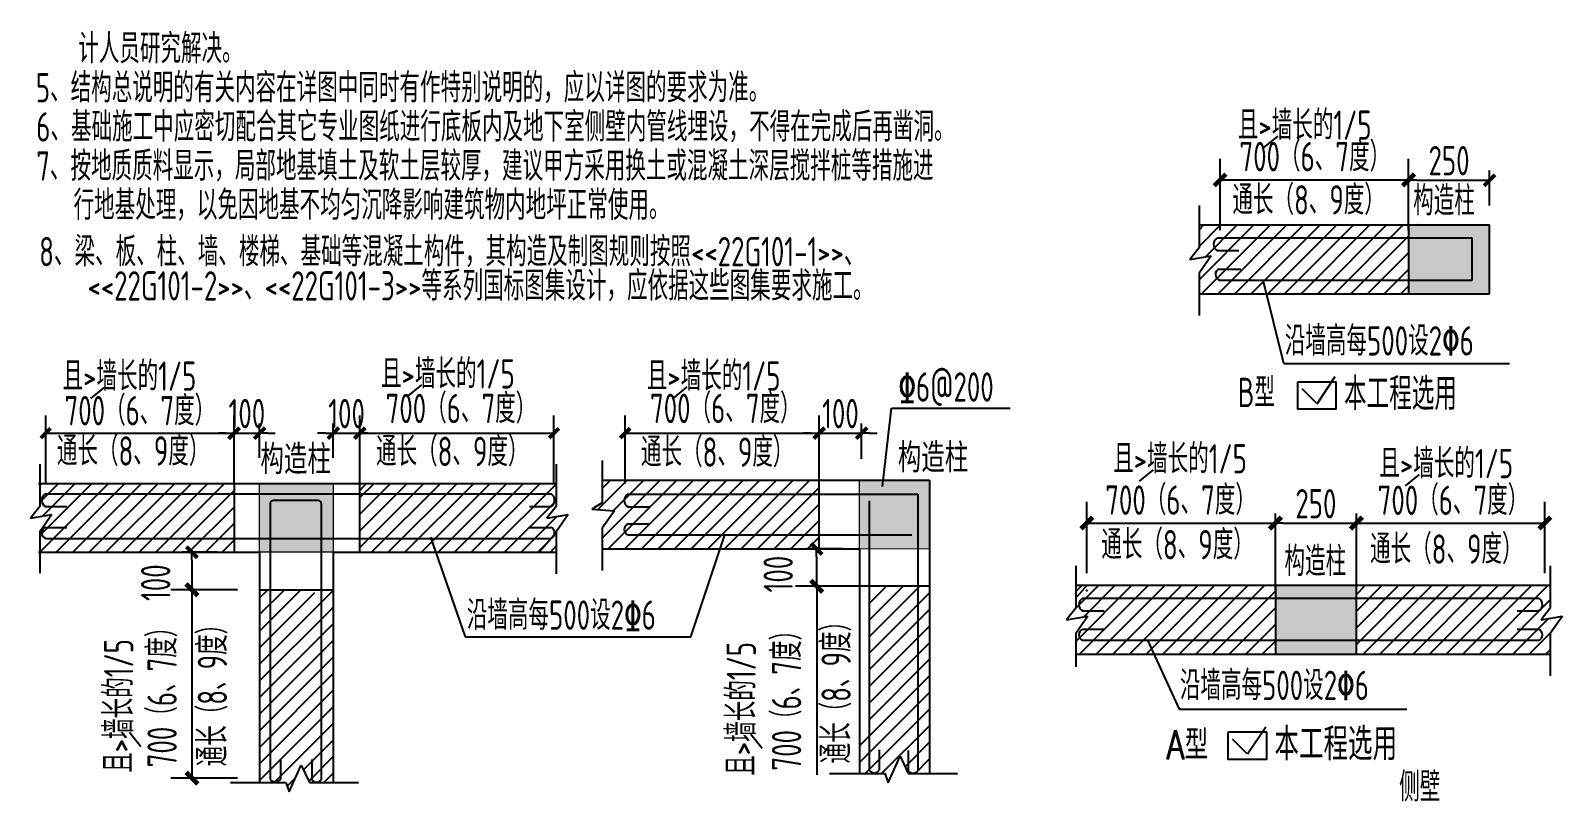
# Model space of a CAD drawing. Extents: x 250899 to 650964, y 268083 to 317384.
# Drawn here: x 352104 to 367758, y 285065 to 292851 of the extents above; entities that cross this region are included whole.
import ezdxf

# ---------------------------------------------------------------- set-up
doc = ezdxf.new("R2010")
doc.units = 0
doc.header["$LTSCALE"] = 1000
doc.header["$MEASUREMENT"] = 0
doc.layers.add('COLU', color=7, linetype='Continuous', lineweight=20)
for name, color, linetype in [('DIM', 3, 'Continuous'), ('HATCH', 254, 'Continuous'), ('SLABSTEE', 7, 'Continuous'), ('ST', 1, 'Continuous')]:
    doc.layers.add(name, color=color, linetype=linetype)
doc.styles.add('_HZTXT', font='gs_txt.shx', dxfattribs={"width": 0.8, "bigfont": 'gs_hztxt.shx'})
doc.styles.add('_THZTXT', font='txt.shx', dxfattribs={"width": 0.8, "height": 400, "bigfont": 'hztxt.shx'})
doc.styles.add('BW_Rein', font='Tssdeng.shx', dxfattribs={"width": 0.7, "bigfont": 'hztxt.shx'})
doc.styles.add('TSSD_Dimension', font='tssdeng.shx', dxfattribs={"width": 0.7, "bigfont": 'hztxt.shx'})
doc.styles.add('TSSD_Rein', font='tssdeng.shx', dxfattribs={"width": 0.7, "bigfont": 'hztxt.shx'})
doc.dimstyles.new('TSSD_100_100', dxfattribs={"dimtxt": 300, "dimasz": 80, "dimexe": 100, "dimexo": 200, "dimgap": 50, "dimtad": 1, "dimdec": 0, "dimzin": 0, "dimdsep": 46, "dimtxsty": 'TSSD_Dimension', "dimblk": '_TSDBK', "dimcen": 0, "dimclrt": 7, "dimadec": 0, "dimazin": 0, "dimtfac": 1, "dimtdec": 0, "dimtix": 1, "dimtmove": 2, "dimatfit": 3, "dimldrblk": '_TSDBK', "dimfxl": 1, "dimtolj": 1, "dimtzin": 0, "dimarcsym": 0})
pattern_1 = [(45, (-185832.38, 284913.1), (-84.852814, 84.852814), [])]
pattern_2 = [(45, (-185654.91, 284913.1), (-84.852814, 84.852814), [])]

# ---------------------------------------------------------------- blocks, each defined once
blk = doc.blocks.new('_ArchTick')
at = {"color": 0, "linetype": 'ByBlock', "const_width": 0.4}
blk.add_lwpolyline([(-0.5, -0.5), (0.5, 0.5)], dxfattribs=at)
blk = doc.blocks.new('_TSDBK')
blk.add_line((-1, 0), (0, 0))
at = {"const_width": 0.5}
blk.add_lwpolyline([(-0.7, -0.7), (0.7, 0.7)], dxfattribs=at)
blk = doc.blocks.new('*D177')
at = {"layer": 'Defpoints', "color": 0, "transparency": 16777216}
for p in [(365653, 287815), (364825, 287357), (365653, 287357)]:
    blk.add_point(p, dxfattribs=at)
at = {"layer": 'DIM', "color": 0, "lineweight": -2, "transparency": 16777216}
for p, q in [((364825, 287557), (364825, 287915)), ((365653, 287557), (365653, 287915)), ((364905, 287815), (365573, 287815))]:
    blk.add_line(p, q, dxfattribs=at)
at = {"layer": 'DIM', "color": 0, "linetype": 'ByBlock', "lineweight": -2, "transparency": 16777216, "xscale": 80, "yscale": 80, "zscale": 80, "rotation": 180}
blk.add_blockref('_TSDBK', (364825, 287815), dxfattribs=at)
at = {"layer": 'DIM', "color": 0, "linetype": 'ByBlock', "lineweight": -2, "transparency": 16777216, "xscale": 80, "yscale": 80, "zscale": 80}
blk.add_blockref('_TSDBK', (365653, 287815), dxfattribs=at)
at = {"layer": 'DIM', "color": 7, "transparency": 16777216, "insert": (365239, 288015), "char_height": 300, "attachment_point": 5, "style": 'TSSD_Rein'}
blk.add_mtext('\\A1;250', dxfattribs=at)
blk = doc.blocks.new('*D178')
at = {"layer": 'Defpoints', "color": 0, "transparency": 16777216}
for p in [(360597, 288736), (360163, 288273), (360597, 288273)]:
    blk.add_point(p, dxfattribs=at)
at = {"layer": 'DIM', "color": 0, "lineweight": -2, "transparency": 16777216}
for p, q in [((360163, 288473), (360163, 288836)), ((360597, 288473), (360597, 288836)), ((360083, 288736), (360003, 288736)), ((360163, 288736), (360597, 288736)), ((360677, 288736), (360757, 288736))]:
    blk.add_line(p, q, dxfattribs=at)
at = {"layer": 'DIM', "color": 0, "linetype": 'ByBlock', "lineweight": -2, "transparency": 16777216, "xscale": 80, "yscale": 80, "zscale": 80}
blk.add_blockref('_TSDBK', (360163, 288736), dxfattribs=at)
at = {"layer": 'DIM', "color": 0, "linetype": 'ByBlock', "lineweight": -2, "transparency": 16777216, "xscale": 80, "yscale": 80, "zscale": 80, "rotation": 180}
blk.add_blockref('_TSDBK', (360597, 288736), dxfattribs=at)
at = {"layer": 'DIM', "color": 7, "transparency": 16777216, "insert": (360380, 288936), "char_height": 300, "attachment_point": 5, "style": 'TSSD_Rein'}
blk.add_mtext('\\A1;100', dxfattribs=at)
blk = doc.blocks.new('*D179')
at = {"layer": 'Defpoints', "color": 0, "transparency": 16777216}
for p in [(355469, 288736), (355197, 288285), (355469, 288285)]:
    blk.add_point(p, dxfattribs=at)
at = {"layer": 'DIM', "color": 0, "lineweight": -2, "transparency": 16777216}
for p, q in [((355197, 288485), (355197, 288836)), ((355469, 288485), (355469, 288836)), ((355117, 288736), (355037, 288736)), ((355197, 288736), (355469, 288736)), ((355549, 288736), (355629, 288736))]:
    blk.add_line(p, q, dxfattribs=at)
at = {"layer": 'DIM', "color": 0, "linetype": 'ByBlock', "lineweight": -2, "transparency": 16777216, "xscale": 80, "yscale": 80, "zscale": 80}
blk.add_blockref('_TSDBK', (355197, 288736), dxfattribs=at)
at = {"layer": 'DIM', "color": 0, "linetype": 'ByBlock', "lineweight": -2, "transparency": 16777216, "xscale": 80, "yscale": 80, "zscale": 80, "rotation": 180}
blk.add_blockref('_TSDBK', (355469, 288736), dxfattribs=at)
at = {"layer": 'DIM', "color": 7, "transparency": 16777216, "insert": (355333, 288936), "char_height": 300, "attachment_point": 5, "style": 'TSSD_Rein'}
blk.add_mtext('\\A1;100', dxfattribs=at)
blk = doc.blocks.new('*D180')
at = {"layer": 'Defpoints', "color": 0, "transparency": 16777216}
for p in [(354444, 288736), (354184, 288285), (354444, 288285)]:
    blk.add_point(p, dxfattribs=at)
at = {"layer": 'DIM', "color": 0, "lineweight": -2, "transparency": 16777216}
for p, q in [((354184, 288485), (354184, 288836)), ((354444, 288485), (354444, 288836)), ((354104, 288736), (354024, 288736)), ((354184, 288736), (354444, 288736)), ((354524, 288736), (354604, 288736))]:
    blk.add_line(p, q, dxfattribs=at)
at = {"layer": 'DIM', "color": 0, "linetype": 'ByBlock', "lineweight": -2, "transparency": 16777216, "xscale": 80, "yscale": 80, "zscale": 80}
for p, rotation in [((354184, 288736), 2.57124e-11), ((354444, 288736), 180.0000000000257)]:
    blk.add_blockref('_TSDBK', p, dxfattribs=dict(at, rotation=rotation))
at = {"layer": 'DIM', "color": 7, "transparency": 16777216, "insert": (354314, 288936), "char_height": 300, "attachment_point": 5, "style": 'TSSD_Rein'}
blk.add_mtext('\\A1;100', dxfattribs=at)
blk = doc.blocks.new('*D181')
at = {"layer": 'Defpoints', "color": 0, "transparency": 16777216}
for p in [(367014, 291321), (366186, 290864), (367014, 290864)]:
    blk.add_point(p, dxfattribs=at)
at = {"layer": 'DIM', "color": 0, "lineweight": -2, "transparency": 16777216}
for p, q in [((366186, 291064), (366186, 291421)), ((366266, 291321), (366934, 291321)), ((367014, 291064), (367014, 291421))]:
    blk.add_line(p, q, dxfattribs=at)
at = {"layer": 'DIM', "color": 0, "linetype": 'ByBlock', "lineweight": -2, "transparency": 16777216, "xscale": 80, "yscale": 80, "zscale": 80, "rotation": 180}
blk.add_blockref('_TSDBK', (366186, 291321), dxfattribs=at)
at = {"layer": 'DIM', "color": 0, "linetype": 'ByBlock', "lineweight": -2, "transparency": 16777216, "xscale": 80, "yscale": 80, "zscale": 80}
blk.add_blockref('_TSDBK', (367014, 291321), dxfattribs=at)
at = {"layer": 'DIM', "color": 7, "transparency": 16777216, "insert": (366600, 291521), "char_height": 300, "attachment_point": 5, "style": 'BW_Rein'}
blk.add_mtext('\\A1;250', dxfattribs=at)
blk = doc.blocks.new('*D182')
at = {"layer": 'Defpoints', "color": 0, "transparency": 16777216}
for p in [(354218, 287519), (353753, 287136), (354218, 287136)]:
    blk.add_point(p, dxfattribs=at)
at = {"layer": 'DIM', "color": 0, "lineweight": -2, "transparency": 16777216}
for p, q in [((354018, 287519), (353653, 287519)), ((353753, 287439), (353753, 287216)), ((354018, 287136), (353653, 287136))]:
    blk.add_line(p, q, dxfattribs=at)
at = {"layer": 'DIM', "color": 0, "linetype": 'ByBlock', "lineweight": -2, "transparency": 16777216, "xscale": 80, "yscale": 80, "zscale": 80}
for p, rotation in [((353753, 287519), 90), ((353753, 287136), 270)]:
    blk.add_blockref('_TSDBK', p, dxfattribs=dict(at, rotation=rotation))
at = {"layer": 'DIM', "color": 7, "transparency": 16777216, "insert": (353382, 287208), "char_height": 300, "attachment_point": 5, "rotation": 90, "style": 'TSSD_Rein'}
blk.add_mtext('\\A1;100', dxfattribs=at)
blk = doc.blocks.new('*D183')
at = {"layer": 'Defpoints', "color": 0, "transparency": 16777216}
for p in [(360602, 287553), (360137, 287171), (360602, 287171)]:
    blk.add_point(p, dxfattribs=at)
at = {"layer": 'DIM', "color": 0, "lineweight": -2, "transparency": 16777216}
for p, q in [((360402, 287553), (360037, 287553)), ((360137, 287473), (360137, 287251)), ((360402, 287171), (360037, 287171))]:
    blk.add_line(p, q, dxfattribs=at)
at = {"layer": 'DIM', "color": 0, "linetype": 'ByBlock', "lineweight": -2, "transparency": 16777216, "xscale": 80, "yscale": 80, "zscale": 80}
for p, rotation in [((360137, 287553), 90), ((360137, 287171), 270)]:
    blk.add_blockref('_TSDBK', p, dxfattribs=dict(at, rotation=rotation))
at = {"layer": 'DIM', "color": 7, "transparency": 16777216, "insert": (359744, 287296), "char_height": 300, "attachment_point": 5, "rotation": 90, "style": 'TSSD_Rein'}
blk.add_mtext('\\A1;100', dxfattribs=at)

msp = doc.modelspace()

# ---------------------------------------------------------------- hatches: boundary and pattern name
h = msp.add_hatch()
h.set_pattern_fill('ANSI31', color=4, scale=960, style=0)
h.set_pattern_definition(pattern_1)
h.paths.add_polyline_path([(355532.4, 288222.6), (355468.8, 288150.1), (355468.8, 287660.3), (357422.3, 287660.3, 0.0122637), (357425, 287661.5), (357473.3, 287716.6), (357473.3, 287728.9), (357597, 287905.6), (357380.5, 287868.2), (357473.3, 287988.1), (357473.3, 288222.6)])
h.paths.add_polyline_path([(355468.8, 287660.3), (355468.8, 287519.1), (357300.1, 287519.1), (357423.9, 287660.3)])
h = msp.add_hatch()
h.set_pattern_fill('ANSI31', color=4, scale=960, style=0)
h.set_pattern_definition(pattern_2)
h.paths.add_polyline_path([(357945.9, 288255.1), (357945.9, 288023.7), (357838.8, 287958), (358069.6, 287941.3), (357945.9, 287764.5), (357945.9, 287553.3), (360159.3, 287553.3), (360159.3, 288255.1)])
h.paths.add_polyline_path([(359824.9, 287549.5), (360449.9, 287549.5), (360449.9, 287174.5), (359824.9, 287174.5)], flags=9)
h = msp.add_hatch()
h.set_pattern_fill('ANSI31', color=4, scale=960, style=0)
h.set_pattern_definition(pattern_2)
h.paths.add_polyline_path([(360673.1, 285719.6), (360575.5, 285623.8), (360575.5, 285258.7), (360832.6, 285259.5), (360868.7, 285163.2), (360989.2, 285436.1), (361073.9, 285258.7), (361290.9, 285258.7), (361290.9, 287176.4), (360673.1, 287176.4)])
at = {"layer": 'HATCH'}
for points in [[(366186, 290864.1), (367014.1, 290864.1), (367014.1, 290160.5), (366186, 290160.5)], [(354443.5, 288222.6), (355197, 288222.6), (355197, 287519.1), (354443.5, 287519.1)], [(360575.5, 288256.9), (361290.9, 288255.1), (361290.9, 287551.6), (360575.5, 287553.3)], [(364824.7, 287181.2), (365652.8, 287181.2), (365652.8, 286477.6), (364824.7, 286477.6)]]:
    msp.add_hatch(color=256, dxfattribs=at).paths.add_polyline_path(points)
at = {"layer": 'ST'}
h = msp.add_hatch(dxfattribs=at)
h.set_pattern_fill('ANSI31', color=4, scale=960, style=0)
h.set_pattern_definition([(45, (-169416.47, 290567.94), (-84.852814, 84.852814), [])])
h.paths.add_polyline_path([(366186, 290301.7), (366186, 290864.1), (364044.9, 290864.1), (364044.9, 290629.5), (363952.2, 290509.6), (364168.6, 290547.1), (364044.9, 290370.3), (364044.9, 290160.5), (364732.9, 290160.5), (364700.8, 290301.7)])
h.paths.add_polyline_path([(366186, 290160.5), (366186, 290301.7), (364700.8, 290301.7), (364732.9, 290160.5)], flags=17)
h = msp.add_hatch(dxfattribs=at)
h.set_pattern_fill('ANSI31', color=4, scale=960, style=0)
h.set_pattern_definition(pattern_1)
h.paths.add_polyline_path([(352345.6, 288222.6), (352244, 288106.8, -0.0582604), (352258.1, 288115.7), (354184.1, 288115.7), (354184.1, 288222.6)])
h.paths.add_polyline_path([(352258.1, 288115.7, 0.0582604), (352244, 288106.8), (352196.9, 288053.1), (352196.9, 287988.1), (352104.2, 287868.2), (352320.6, 287905.6), (352196.9, 287728.9), (352196.9, 287519.1), (354051.4, 287519.1), (354184.1, 287670.4), (354184.1, 288115.7)])
h.paths.add_polyline_path([(354184.1, 287660.3), (354175.3, 287660.3), (354051.4, 287519.1), (354184.1, 287519.1)])
h.paths.add_polyline_path([(352196.9, 288222.6), (352196.9, 288053.1), (352227.6, 288088.1, -0.0870102), (352244, 288106.8), (352345.6, 288222.6)])
h.paths.add_polyline_path([(353185.4, 287073), (353185.4, 287582.6), (353560.4, 287582.6), (353560.4, 287073)], flags=9)
h = msp.add_hatch(dxfattribs=at)
h.set_pattern_fill('ANSI31', color=4, scale=960, style=0)
h.set_pattern_definition(pattern_1)
h.paths.add_polyline_path([(355197, 286894.7), (354993.1, 287125.7), (354944.9, 287136.4), (354443.5, 287136.4), (354443.5, 285165.3), (354711.5, 285165.3), (354747.3, 285069.9), (354867.8, 285342.8), (354952.6, 285165.3), (355197, 285165.3)])
h.paths.add_polyline_path([(355197, 287080.3), (355074.1, 287107.7), (355074.1, 287034), (355197, 286894.7)], flags=17)
h.paths.add_polyline_path([(355197, 287080.3), (355197, 287136.4), (355074.1, 287136.4), (355074.1, 287107.7)], flags=17)
h = msp.add_hatch(dxfattribs=at)
h.set_pattern_fill('ANSI31', color=4, scale=960, style=0)
h.set_pattern_definition([(45, (77300.83, 265524.78), (-84.852814, 84.852814), [])])
h.paths.add_polyline_path([(364824.7, 287181.2), (362784.8, 287181.2), (362784.8, 286946.7), (362692.1, 286826.7), (362908.6, 286864.2), (362784.8, 286687.5), (362784.8, 286477.6), (364824.7, 286477.6)])
h = msp.add_hatch(dxfattribs=at)
h.set_pattern_fill('ANSI31', color=4, scale=960, style=0)
h.set_pattern_definition([(45, (-169668.64, 283283.02), (-84.852814, 84.852814), [])])
h.paths.add_polyline_path([(365652.8, 287181.2), (365652.8, 287128.9), (365652.8, 286477.6), (367634.3, 286477.6), (367634.3, 286687.5), (367758, 286864.2), (367541.5, 286826.7), (367634.3, 286946.7), (367634.3, 287181.2)])

# ---------------------------------------------------------------- linework, layer by layer
at = {"color": 7}
for p, q in [((364707.9, 291655.3), (364851.9, 291772.3)), ((364260, 290811.8), (364260, 291540.6)), ((366186, 290811.8), (366186, 291540.6)), ((364260, 291324.6), (366186, 291324.6)), ((364044.9, 291061.5), (364044.9, 290629.5)), ((364044.9, 290864.1), (367014.1, 290864.1)), ((366106.6, 290864.3), (366106.4, 290864.1)), ((366186, 290864.1), (366186, 290160.5)), ((366279.4, 290864.3), (366279.2, 290864.1)), ((366452.2, 290864.3), (366452, 290864.1)), ((367014.1, 290160.5), (367014.1, 290864.1)), ((364044.9, 290629.5), (363952.2, 290509.6)), ((363952.2, 290509.6), (364168.6, 290547.1)), ((364168.6, 290547.1), (364044.9, 290370.3)), ((364044.9, 290370.3), (364044.9, 289938.3)), ((364912.8, 289447.5), (364700.8, 290301.7)), ((364044.9, 290160.5), (367014.1, 290160.5)), ((364912.8, 289447.5), (367218.9, 289447.5)), ((352718.8, 289089.6), (352862.8, 289206.6)), ((355959.1, 289113), (356103.1, 289230)), ((358669.8, 289091.5), (358813.8, 289208.5)), ((360809.7, 288190.2), (360900.7, 288991.3)), ((360900.7, 288991.3), (362115.6, 288991.3)), ((352196.9, 288420.1), (352196.9, 287988.1)), ((357473.3, 288420.1), (357473.3, 287988.1)), ((357945.9, 288455.8), (357945.9, 288023.7)), ((363436, 288244.7), (363580, 288361.7)), ((352184.5, 288222.6), (357473.3, 288222.6)), ((354184.1, 288222.6), (354184.1, 287519.1)), ((354323.1, 288222.9), (354322.8, 288222.6)), ((354495.9, 288222.9), (354495.6, 288222.6)), ((354668.7, 288222.9), (354668.4, 288222.6)), ((355532.7, 288222.9), (355468.8, 288150.1)), ((355468.8, 287519.1), (355468.8, 288222.6)), ((357945.9, 288255.1), (361290.9, 288255.1)), ((360159.3, 288255.1), (360159.3, 287553.3)), ((361290.9, 288255.1), (361290.9, 285258.7)), ((366153.9, 288196.3), (366297.9, 288313.3)), ((366153.9, 288196.3), (366297.9, 288313.3)), ((362898.7, 287305.1), (362898.7, 288033.9)), ((367578.7, 287305.1), (367578.7, 288033.9)), ((352196.9, 287988.1), (352104.2, 287868.2)), ((352104.2, 287868.2), (352320.6, 287905.6)), ((352320.6, 287905.6), (352196.9, 287728.9)), ((357380.5, 287868.2), (357597, 287905.6)), ((357597, 287905.6), (357473.3, 287728.9)), ((357945.9, 288023.7), (357838.8, 287958)), ((357838.8, 287958), (358069.6, 287941.3)), ((358069.6, 287941.3), (357945.9, 287764.5)), ((352196.9, 287738.2), (352196.9, 287306.2)), ((357473.3, 287728.9), (357473.3, 287296.9)), ((357945.9, 287764.5), (357945.9, 287332.5)), ((362898.7, 287817.9), (364824.7, 287817.9)), ((364824.7, 287128.9), (364824.7, 287857.7)), ((365652.8, 287128.9), (365652.8, 287857.7)), ((365652.8, 287817.9), (367578.7, 287817.9)), ((356191.7, 287673.7), (356546.2, 286654.3)), ((357473.3, 287716.6), (357301.7, 287521)), ((357473.3, 287583.2), (357418.7, 287521)), ((358851.9, 286654.3), (359195.6, 287688.2)), ((352184.5, 287519.1), (354443.5, 287519.1)), ((354443.5, 287519.1), (354443.5, 285165.3)), ((355197, 287519.1), (357473.3, 287519.1)), ((355197, 287519.1), (355197, 285165.3)), ((357945.9, 287553.3), (360575.5, 287553.3)), ((360575.5, 287553.3), (360575.5, 285258.7)), ((362784.8, 287378.7), (362784.8, 286946.7)), ((367634.3, 287378.7), (367634.3, 286946.7)), ((354443.5, 287136.4), (355197, 287136.4)), ((360575.5, 287176.4), (361290.9, 287176.4)), ((362784.8, 287181.2), (367634.3, 287181.2)), ((362902.1, 287181.4), (362797.2, 287061.9)), ((364745.3, 287181.4), (364745, 287181.2)), ((364824.7, 287181.2), (364824.7, 286477.6)), ((365652.8, 286477.6), (365652.8, 287181.2)), ((362784.8, 286946.7), (362692.1, 286826.7)), ((367634.3, 286946.7), (367541.5, 286826.7)), ((362692.1, 286826.7), (362908.6, 286864.2)), ((362908.6, 286864.2), (362784.8, 286687.5)), ((367541.5, 286826.7), (367758, 286864.2)), ((367758, 286864.2), (367634.3, 286687.5)), ((356546.2, 286654.3), (358851.9, 286654.3)), ((362784.8, 286687.5), (362784.8, 286346.7)), ((367634.3, 286687.5), (367634.3, 286255.4)), ((362784.8, 286477.6), (367634.3, 286477.6)), ((363517.6, 286619.8), (363840.2, 285914.3)), ((363840.2, 285914.3), (366169.5, 285914.3)), ((353230, 285531.5), (353113, 285675.5)), ((359580.1, 285512.9), (359463.1, 285656.9)), ((360868.7, 285163.2), (360989.2, 285436.1)), ((360989.2, 285436.1), (361073.9, 285258.7)), ((354747.3, 285069.9), (354867.8, 285342.8)), ((354867.8, 285342.8), (354952.6, 285165.3)), ((360268.4, 285258.7), (360832.9, 285258.7)), ((360832.6, 285259.5), (360868.7, 285163.2)), ((361073.9, 285258.7), (361577.8, 285258.7)), ((354147, 285165.3), (354711.5, 285165.3)), ((354711.2, 285166.2), (354747.3, 285069.9)), ((354952.6, 285165.3), (355456.4, 285165.3))]:
    msp.add_line(p, q, dxfattribs=at)
at = {"color": 6}
for p, q in [((365251.7, 289036.5), (365437.7, 289315.5)), ((365095, 289193.1), (365245, 289043.1)), ((364540.9, 285457), (364726.9, 285736)), ((364384.3, 285613.7), (364534.3, 285463.7))]:
    msp.add_line(p, q, dxfattribs=at)
at = {"color": 0, "linetype": 'ByBlock'}
for p, q in [((352258.1, 288223.3), (352258.1, 288916.2)), ((354184.1, 288223.3), (354184.1, 288916.2)), ((355468.8, 288223.3), (355468.8, 288916.2)), ((357452.4, 288223.3), (357452.4, 288916.2)), ((358179.5, 288223.3), (358179.5, 288916.2)), ((360163, 288223.3), (360163, 288916.2)), ((352258.1, 288736.2), (354184.1, 288736.2)), ((355468.8, 288736.2), (357452.4, 288736.2)), ((358179.5, 288736.2), (360163, 288736.2))]:
    msp.add_line(p, q, dxfattribs=at)
at = {"color": 2}
for p, q in [((358227.8, 288256.1), (358226.9, 288255.1)), ((360188.3, 288256.1), (360187.5, 288255.1)), ((360332.3, 288256.1), (360331.5, 288255.1)), ((360476.3, 288256.1), (360475.5, 288255.1))]:
    msp.add_line(p, q, dxfattribs=at)
at = {"color": 8}
msp.add_line((357473.3, 287988.1), (357380.5, 287868.2), dxfattribs=at)
at = {"color": 7, "linetype": 'ByBlock'}
for p, q in [((354217.2, 287136.4), (353536.9, 287136.4)), ((353752.9, 287136.4), (353752.9, 285209.5)), ((360601.6, 287170.7), (359921.4, 287170.7)), ((360137.4, 287170.7), (360137.4, 285243.7)), ((354217.2, 285209.5), (353536.9, 285209.5))]:
    msp.add_line(p, q, dxfattribs=at)
at = {"color": 7}
for points in [[(365054.5, 289261.5), (365444.4, 289261.5), (365444.4, 288981.1), (365054.5, 288981.1)], [(364343.8, 285682), (364733.7, 285682), (364733.7, 285401.6), (364343.8, 285401.6)]]:
    msp.add_lwpolyline(points, close=True, dxfattribs=at)
for p in [(366186, 291324.6), (364824.7, 287817.9), (367578.7, 287817.9)]:
    msp.add_point(p, dxfattribs=at)
at = {"color": 2}
msp.add_point((362898.7, 287128.2), dxfattribs=at)
at = {"layer": 'COLU'}
for points in [[(366186, 290864.1), (367014.1, 290864.1), (367014.1, 290160.5), (366186, 290160.5)], [(354443.5, 288222.6), (355197, 288222.6), (355197, 287519.1), (354443.5, 287519.1)], [(360575.5, 288256.9), (361290.9, 288255.1), (361290.9, 287551.6), (360575.5, 287553.3)], [(364824.7, 287181.2), (365652.8, 287181.2), (365652.8, 286477.6), (364824.7, 286477.6)]]:
    msp.add_lwpolyline(points, close=True, dxfattribs=at)
at = {"layer": 'Defpoints', "color": 0, "linetype": 'ByBlock'}
for p in [(364260, 290811), (354184.1, 288736.2), (357452.4, 288736.2), (360163, 288736.2), (352258.1, 288222.6), (354184.1, 288222.6), (355468.8, 288222.6), (357452.4, 288222.6), (358179.5, 288222.6), (360163, 288222.6), (364824.7, 287128.2), (365652.8, 287128.2)]:
    msp.add_point(p, dxfattribs=at)
at = {"layer": 'Defpoints', "color": 7, "linetype": 'ByBlock'}
for p in [(354217.9, 287136.4), (360324.1, 287170.7), (353752.9, 285209.5), (354217.9, 285209.5)]:
    msp.add_point(p, dxfattribs=at)
at = {"layer": 'SLABSTEE'}
for p, q in [((364234.2, 290731.1), (366835, 290731.1)), ((364232.8, 290601.7), (364451.9, 290601.7)), ((364252, 290414), (364471.1, 290414)), ((364253.4, 290301.7), (366835, 290301.7)), ((360620.3, 288256.1), (360619.5, 288255.1)), ((352258.1, 288115.7), (357422.3, 288115.7)), ((355044.1, 288047.9), (354581.7, 288047.9)), ((358212, 288112.7), (361169.7, 288112.7)), ((360673.1, 288045.5), (360673.1, 285291.2)), ((361169.7, 288112.7), (361169.7, 285284.2)), ((352256.8, 287986.3), (352475.8, 287986.3)), ((354551.7, 288017.9), (354551.7, 285197.8)), ((355074.1, 288017.9), (355074.1, 285190.9)), ((357200.8, 287986.3), (357419.9, 287986.3)), ((358210.6, 287983.3), (358429.7, 287983.3)), ((352256.8, 287772.6), (352475.8, 287772.6)), ((357200.8, 287772.6), (357419.9, 287772.6)), ((358210.6, 287808.2), (358429.7, 287808.2)), ((352258.1, 287660.3), (355074.1, 287660.3)), ((355074.1, 287660.3), (357422.3, 287660.3)), ((358212, 287695.9), (361111.1, 287695.9)), ((362857.8, 287048.2), (367516.6, 287048.2)), ((362856.4, 286918.8), (363075.5, 286918.8)), ((367295.2, 286918.8), (367514.2, 286918.8)), ((362856.4, 286731.2), (363075.5, 286731.2)), ((367295.2, 286731.2), (367514.2, 286731.2)), ((362857.8, 286618.8), (367516.6, 286618.8)), ((354656.2, 285406.6), (354656.2, 285197.8)), ((354976.6, 285399.7), (354976.6, 285190.9)), ((360777.5, 285499.9), (360777.5, 285291.2)), ((361072.1, 285493), (361072.1, 285284.2))]:
    msp.add_line(p, q, dxfattribs=at)
msp.add_lwpolyline([(366835, 290301.7), (366835, 290731.1)], dxfattribs=at)
for centre, radius, start, end in [((364265.1, 290666.1), 72, 115.4668, 243.31753), ((364271.1, 290358.1), 59.1, 108.84556, 252.55488), ((352289.1, 288050.6), 72, 115.4668, 243.31753), ((354581.7, 288017.9), 30, 90, 180), ((355044.1, 288017.9), 30, 0, 90), ((357385.9, 288051.6), 73.6, 297.43499, 60.44972), ((358243, 288047.6), 72, 115.4668, 243.31753), ((352275.9, 287716.7), 59.1, 108.84556, 252.55488), ((357399.2, 287716), 60.3, 292.51761, 69.91914), ((358229.7, 287752.3), 59.1, 108.84556, 252.55488), ((362888.7, 286983.2), 72, 115.4668, 243.31753), ((367480.3, 286984.2), 73.6, 297.43499, 60.44972), ((362875.5, 286675.2), 59.1, 108.84556, 252.55488), ((367493.5, 286674.5), 60.3, 292.51761, 69.91914), ((360725.3, 285332.6), 66.7, 218.43727, 321.56273), ((361120.9, 285325.8), 64.1, 220.50916, 319.49084), ((354603.9, 285239.3), 66.7, 218.43727, 321.56273), ((355025.3, 285232.5), 64.1, 220.50916, 319.49084)]:
    msp.add_arc(centre, radius, start, end, dxfattribs=at)

# ---------------------------------------------------------------- block references
at = {"color": 7, "xscale": 120, "yscale": 120, "zscale": 120, "rotation": 179.9999999999998}
for p in [(364260, 291324.6), (362898.7, 287817.9), (365652.8, 287817.9)]:
    msp.add_blockref('_ArchTick', p, dxfattribs=at)
at = {"color": 7, "xscale": 120, "yscale": 120, "zscale": 120}
for p in [(366186, 291324.6), (364824.7, 287817.9), (367578.7, 287817.9)]:
    msp.add_blockref('_ArchTick', p, dxfattribs=at)
at = {"color": 0, "linetype": 'ByBlock', "xscale": 100, "yscale": 100, "zscale": 100, "rotation": 179.9999999999998}
for p in [(352258.1, 288736.2), (355468.8, 288736.2), (358179.5, 288736.2)]:
    msp.add_blockref('_ArchTick', p, dxfattribs=at)
at = {"color": 0, "linetype": 'ByBlock', "xscale": 100, "yscale": 100, "zscale": 100}
for p in [(354184.1, 288736.2), (357452.4, 288736.2), (360163, 288736.2)]:
    msp.add_blockref('_ArchTick', p, dxfattribs=at)
at = {"color": 7, "linetype": 'ByBlock', "xscale": 120, "yscale": 120, "zscale": 120}
for p, rotation in [((360137.4, 287170.7), 89.99999999999982), ((353752.9, 287136.4), 89.99999999999982), ((353752.9, 285209.5), 269.9999999999998)]:
    msp.add_blockref('_ArchTick', p, dxfattribs=dict(at, rotation=rotation))

# ---------------------------------------------------------------- texts
for s, height, style, width, p in [('计人员研究解决。', 300, 'BW_Rein', 0.7, (352590.7, 292516.8)), ('5、结构总说明的有关内容在详图中同时有作特别说明的，应以详图的要求为准。', 300, 'BW_Rein', 0.7, (352157.1, 292116.8)), ('6、基础施工中应密切配合其它专业图纸进行底板内及地下室侧壁内管线埋设，不得在完成后再凿洞。', 300, 'BW_Rein', 0.7, (352161.5, 291716.8)), ('且>墙长的1/5', 300, 'BW_Rein', 0.7, (364441.8, 291734.7)), ('7、按地质质料显示，局部地基填土及软土层较厚，建议甲方采用换土或混凝土深层搅拌桩等措施进', 300, 'BW_Rein', 0.7, (352161.5, 291316.8)), ('行地基处理，以免因地基不均匀沉降影响建筑物内地坪正常使用。', 300, 'BW_Rein', 0.7, (352543.1, 290916.8)), ('通长（8、9度）', 300, 'BW_Rein', 0.7, (364385.7, 290970.5)), ('构造柱', 300, 'BW_Rein', 0.7, (366233, 290962.3)), ('8、梁、板、柱、墙、楼梯、基础等混凝土构件，其构造及制图规则按照<<22G101-1>>、', 300, 'BW_Rein', 0.7, (352191.4, 290441.9)), ('<<22G101-2>>、<<22G101-3>>等系列国标图集设计，应依据这些图集要求施工。', 300, 'BW_Rein', 0.7, (352684.5, 290091.6)), ('沿墙高每500设2\x826', 300, 'BW_Rein', 0.7, (364921.4, 289529.6)), ('且>墙长的1/5', 300, 'BW_Rein', 0.7, (352431.3, 289169)), ('且>墙长的1/5', 300, 'BW_Rein', 0.7, (355685.3, 289192.4)), ('且>墙长的1/5', 300, 'BW_Rein', 0.7, (358401.1, 289170.9)), ('\x836@200', 300, 'BW_Rein', 0.7, (360972.3, 289057.9)), ('B型', 300, 'BW_Rein', 0.7, (364440.7, 289002.1)), ('本工程选用', 330, 'BW_Rein', 0.7, (365525.9, 288972.6)), ('通长（8、9度）', 300, 'BW_Rein', 0.7, (352372.4, 288404.2)), ('通长（8、9度）', 300, 'BW_Rein', 0.7, (355633.5, 288399.2)), ('通长（8、9度）', 300, 'BW_Rein', 0.7, (358341.2, 288392.4)), ('构造柱', 300, '_THZTXT', 0.8, (360966.3, 288334.1)), ('且>墙长的1/5', 300, 'BW_Rein', 0.7, (363167.5, 288324.1)), ('构造柱', 300, '_THZTXT', 0.8, (354452.2, 288316.8)), ('且>墙长的1/5', 300, 'BW_Rein', 0.7, (365887.9, 288275.7)), ('通长（8、9度）', 300, 'BW_Rein', 0.7, (363045.8, 287446.6)), ('通长（8、9度）', 300, 'BW_Rein', 0.7, (365792.8, 287401.3)), ('构造柱', 300, 'BW_Rein', 0.7, (364918, 287276.8)), ('沿墙高每500设2\x836', 300, 'BW_Rein', 0.7, (356561.7, 286726.4)), ('沿墙高每500设2\x826', 300, 'BW_Rein', 0.7, (363848.8, 286008.4)), ('A型', 300, '_THZTXT', 0.8, (363712.7, 285401.7)), ('本工程选用', 330, '_HZTXT', 0.8, (364815.2, 285393.1)), ('侧壁', 300, 'BW_Rein', 0.7, (366090.5, 284970.5))]:
    msp.add_text(s, height=height, dxfattribs=dict(style=style, width=width)).set_placement(p)
at = {"color": 7, "style": 'BW_Rein', "width": 0.7}
for s, p in [('通长（8、9度）', (354112, 285330.7)), ('通长（8、9度）', (360486.2, 285360.5)), ('且>墙长的1/5', (353154.1, 285265.1)), ('且>墙长的1/5', (359516.3, 285235.4))]:
    msp.add_text(s, height=300, rotation=90, dxfattribs=at).set_placement(p)
at = {"char_height": 300, "attachment_point": 5, "style": 'BW_Rein'}
for insert in [(365227.7, 291559.6), (353220.4, 288963.3), (356501.7, 288985.7), (359203.6, 288986.6), (363856, 288049.4), (366640, 288047.4)]:
    msp.add_mtext('\\A1;700（6、7度）', dxfattribs=dict(at, insert=insert))
at = {"color": 7, "char_height": 300, "attachment_point": 5, "rotation": 90, "style": 'BW_Rein'}
for insert in [(353450.7, 286090.9), (359832.6, 286057.4)]:
    msp.add_mtext('\\A1;700（6、7度）', dxfattribs=dict(at, insert=insert))

# ---------------------------------------------------------------- dimensions: what is measured, and where the dimension line sits
at = {"layer": 'DIM'}
for p1, p2, distance, text, override, picture, middle in [((366186, 290864.1), (367014.1, 290864.1), 457.1, '250', {"dimtxsty": 'BW_Rein'}, '*D181', (366600.1, 291521.2)), ((354184.1, 288285), (354443.5, 288285), 451.1, '100', {"dimtxsty": 'TSSD_Rein'}, '*D180', (354313.8, 288936.2)), ((355197, 288285), (355468.8, 288285), 451.1, '100', {"dimtxsty": 'TSSD_Rein'}, '*D179', (355332.9, 288936.2)), ((360163, 288273), (360597.5, 288273), 463.1, '100', {"dimtxsty": 'TSSD_Rein'}, '*D178', (360380.3, 288936.2)), ((364824.7, 287357.4), (365652.8, 287357.4), 457.1, '250', {"dimtxsty": 'TSSD_Rein'}, '*D177', (365238.7, 288014.5))]:
    dim = msp.add_aligned_dim(p1=p1, p2=p2, distance=distance, text=text, dimstyle='TSSD_100_100', override=override, dxfattribs=at)
    dim.commit()
    dim.dimension.update_dxf_attribs({"geometry": picture, "text_midpoint": middle})
for base, p1, p2, picture, middle in [((353752.9, 287136.4), (354217.9, 287519.1), (354217.9, 287136.4), '*D182', (353382.5, 287207.8)), ((360137.4, 287170.7), (360602.4, 287553.3), (360602.4, 287170.7), '*D183', (359744.1, 287295.7))]:
    dim = msp.add_linear_dim(base=base, p1=p1, p2=p2, angle=270, text='100', dimstyle='TSSD_100_100', override={"dimtxsty": 'TSSD_Rein'}, dxfattribs=at)
    dim.commit()
    dim.dimension.update_dxf_attribs({"geometry": picture, "text_midpoint": middle, "dimtype": 161})

doc.saveas('drawing.dxf')
